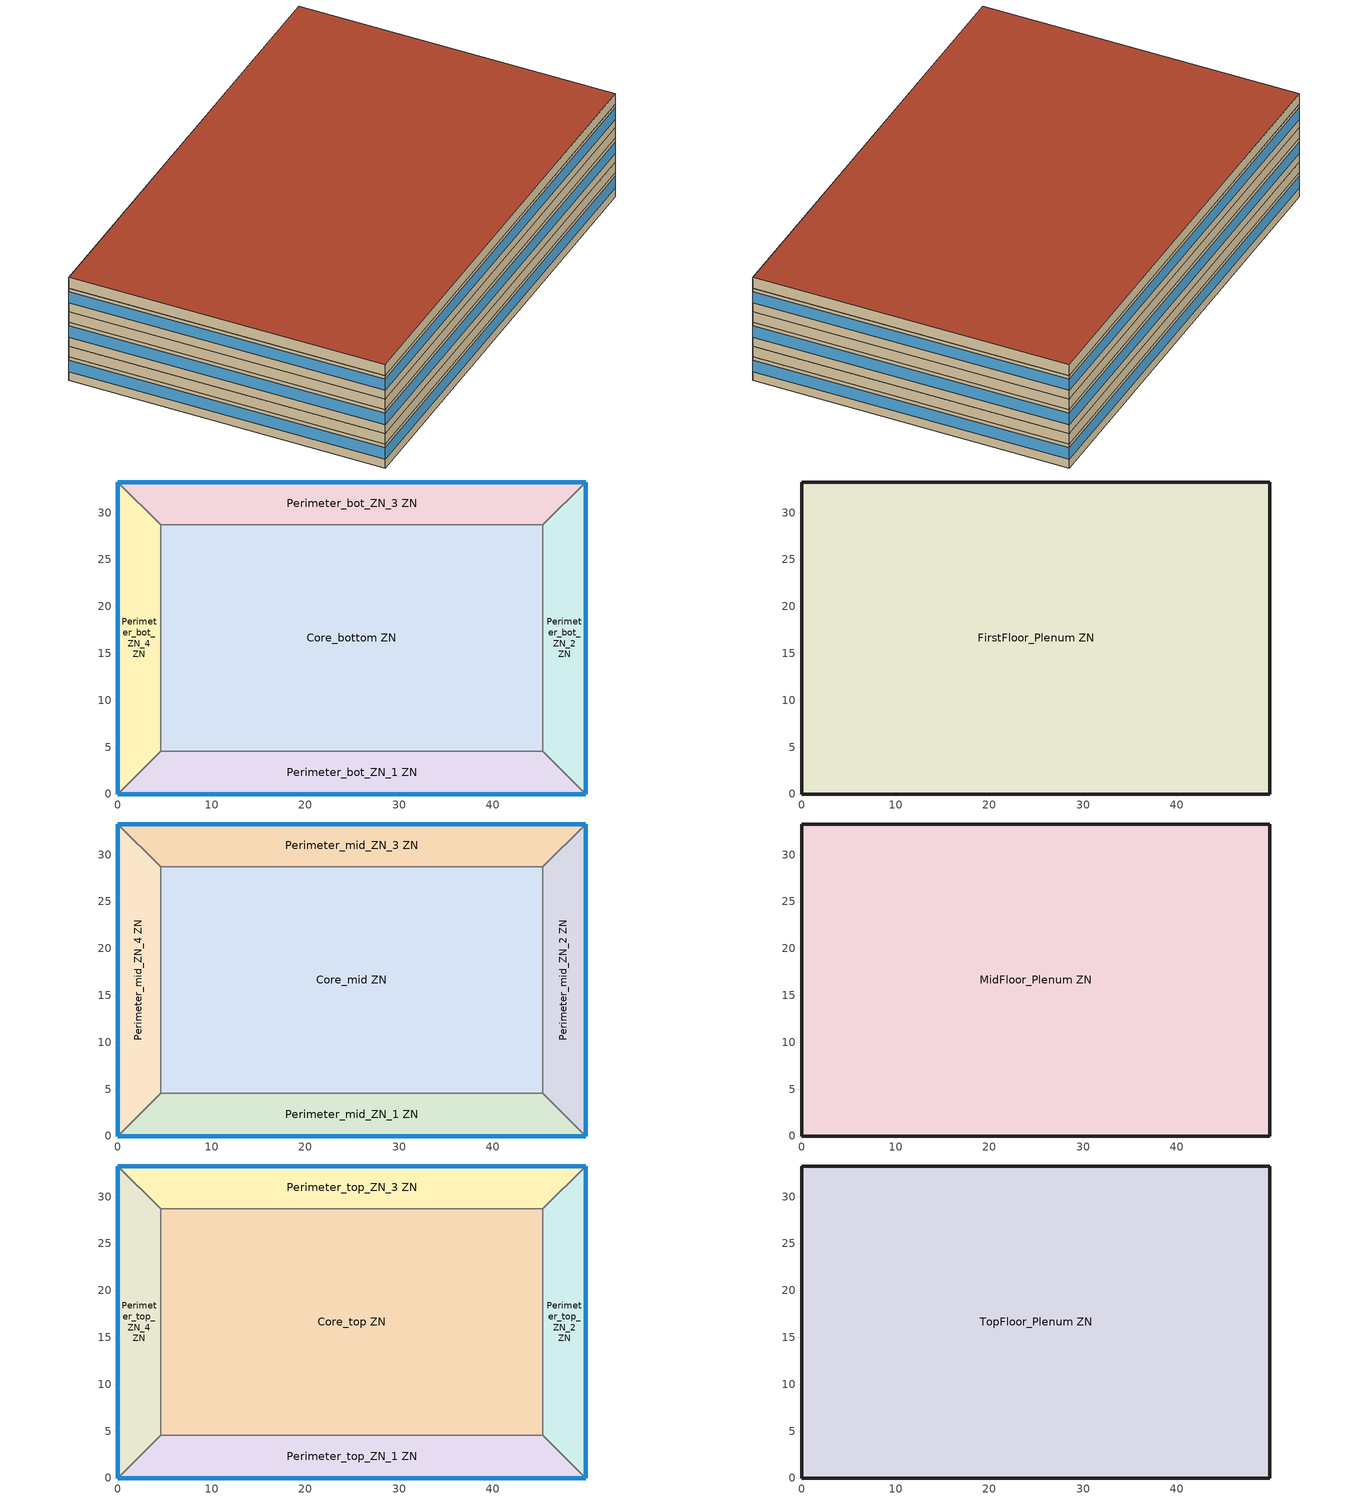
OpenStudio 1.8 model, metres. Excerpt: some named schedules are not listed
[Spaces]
Core_bottom ZN
 floor ground (Typical Insulated Carpeted 6in Slab Floor): 45.34,28.7 45.34,4.57 4.57,4.57 4.57,28.7 z0
 wall to Perimeter_bot_ZN_4 ZN (Typical Interior Wall): 4.57,28.7 4.57,4.57 z0:2.74
 wall to Perimeter_bot_ZN_3 ZN (Typical Interior Wall): 45.34,28.7 4.57,28.7 z0:2.74
 wall to Perimeter_bot_ZN_1 ZN (Typical Interior Wall): 4.57,4.57 45.34,4.57 z0:2.74
 wall to Perimeter_bot_ZN_2 ZN (Typical Interior Wall): 45.34,4.57 45.34,28.7 z0:2.74
Perimeter_bot_ZN_3 ZN
 floor ground (Typical Insulated Carpeted 6in Slab Floor): 49.91,33.27 45.34,28.7 4.57,28.7 0,33.27 z0
 wall outside (Typical Insulated Steel Framed Exterior Wall R-15.63): 49.91,33.27 0,33.27 z0:2.74
 wall to Perimeter_bot_ZN_2 ZN (Typical Interior Wall): 45.34,28.7 49.91,33.27 z0:2.74
 wall to Perimeter_bot_ZN_4 ZN (Typical Interior Wall): 0,33.27 4.57,28.7 z0:2.74
 window (U 0.48 SHGC 0.40 Dbl Ref-D Clr 6mm/13mm): 49.91,33.27 0,33.27 z1.02:2.33
Perimeter_bot_ZN_1 ZN
 floor ground (Typical Insulated Carpeted 6in Slab Floor): 45.34,4.57 49.91,0 0,0 4.57,4.57 z0
 wall outside (Typical Insulated Steel Framed Exterior Wall R-15.63): 0,0 49.91,0 z0:2.74
 wall to Perimeter_bot_ZN_2 ZN (Typical Interior Wall): 49.91,0 45.34,4.57 z0:2.74
 wall to Perimeter_bot_ZN_4 ZN (Typical Interior Wall): 4.57,4.57 0,0 z0:2.74
 window (U 0.48 SHGC 0.40 Dbl Ref-D Clr 6mm/13mm): 0,0 49.91,0 z1.02:2.33
Perimeter_bot_ZN_4 ZN
 floor ground (Typical Insulated Carpeted 6in Slab Floor): 0,33.27 4.57,28.7 4.57,4.57 0,0 z0
 wall outside (Typical Insulated Steel Framed Exterior Wall R-15.63): 0,33.27 0,0 z0:2.74
 window (U 0.48 SHGC 0.40 Dbl Ref-D Clr 6mm/13mm): 0,33.27 0,0 z1.02:2.33
Perimeter_bot_ZN_2 ZN
 floor ground (Typical Insulated Carpeted 6in Slab Floor): 49.91,33.27 49.91,0 45.34,4.57 45.34,28.7 z0
 wall outside (Typical Insulated Steel Framed Exterior Wall R-15.63): 49.91,0 49.91,33.27 z0:2.74
 window (U 0.48 SHGC 0.40 Dbl Ref-D Clr 6mm/13mm): 49.91,0 49.91,33.27 z1.02:2.33
FirstFloor_Plenum ZN
 floor to Perimeter_bot_ZN_4 ZN (Typical Interior Floor): 0,33.27 4.57,28.7 4.57,4.57 0,0 z2.74
 floor to Perimeter_bot_ZN_3 ZN (Typical Interior Floor): 49.91,33.27 45.34,28.7 4.57,28.7 0,33.27 z2.74
 floor to Perimeter_bot_ZN_2 ZN (Typical Interior Floor): 49.91,33.27 49.91,0 45.34,4.57 45.34,28.7 z2.74
 floor to Core_bottom ZN (Typical Interior Floor): 45.34,28.7 45.34,4.57 4.57,4.57 4.57,28.7 z2.74
 floor to Perimeter_bot_ZN_1 ZN (Typical Interior Floor): 45.34,4.57 49.91,0 0,0 4.57,4.57 z2.74
 wall outside (Typical Insulated Steel Framed Exterior Wall R-15.63): 49.91,0 49.91,33.27 0,33.27 0,0 49.91,0 z2.74:3.96
Perimeter_mid_ZN_3 ZN
 floor to FirstFloor_Plenum ZN (Typical Interior Floor): 49.91,33.27 45.34,28.7 4.57,28.7 0,33.27 z3.96
 wall outside (Typical Insulated Steel Framed Exterior Wall R-15.63): 49.91,33.27 0,33.27 z3.96:6.71
 wall to Perimeter_mid_ZN_4 ZN (Typical Interior Wall): 0,33.27 4.57,28.7 z3.96:6.71
 wall to Perimeter_mid_ZN_2 ZN (Typical Interior Wall): 45.34,28.7 49.91,33.27 z3.96:6.71
 wall to Core_mid ZN (Typical Interior Wall): 4.57,28.7 45.34,28.7 z3.96:6.71
 window (U 0.48 SHGC 0.40 Dbl Ref-D Clr 6mm/13mm): 49.91,33.27 0,33.27 z4.98:6.29
Perimeter_mid_ZN_2 ZN
 floor to FirstFloor_Plenum ZN (Typical Interior Floor): 49.91,33.27 49.91,0 45.34,4.57 45.34,28.7 z3.96
 wall outside (Typical Insulated Steel Framed Exterior Wall R-15.63): 49.91,0 49.91,33.27 z3.96:6.71
 wall to Core_mid ZN (Typical Interior Wall): 45.34,28.7 45.34,4.57 z3.96:6.71
 wall to Perimeter_mid_ZN_1 ZN (Typical Interior Wall): 45.34,4.57 49.91,0 z3.96:6.71
 window (U 0.48 SHGC 0.40 Dbl Ref-D Clr 6mm/13mm): 49.91,0 49.91,33.27 z4.98:6.29
Perimeter_mid_ZN_4 ZN
 floor to FirstFloor_Plenum ZN (Typical Interior Floor): 0,33.27 4.57,28.7 4.57,4.57 0,0 z3.96
 wall outside (Typical Insulated Steel Framed Exterior Wall R-15.63): 0,33.27 0,0 z3.96:6.71
 wall to Core_mid ZN (Typical Interior Wall): 4.57,4.57 4.57,28.7 z3.96:6.71
 wall to Perimeter_mid_ZN_1 ZN (Typical Interior Wall): 0,0 4.57,4.57 z3.96:6.71
 window (U 0.48 SHGC 0.40 Dbl Ref-D Clr 6mm/13mm): 0,33.27 0,0 z4.98:6.29
Perimeter_mid_ZN_1 ZN
 floor to FirstFloor_Plenum ZN (Typical Interior Floor): 45.34,4.57 49.91,0 0,0 4.57,4.57 z3.96
 wall outside (Typical Insulated Steel Framed Exterior Wall R-15.63): 0,0 49.91,0 z3.96:6.71
 wall to Core_mid ZN (Typical Interior Wall): 45.34,4.57 4.57,4.57 z3.96:6.71
 window (U 0.48 SHGC 0.40 Dbl Ref-D Clr 6mm/13mm): 0,0 49.91,0 z4.98:6.29
Core_mid ZN
 floor to FirstFloor_Plenum ZN (Typical Interior Floor): 45.34,28.7 45.34,4.57 4.57,4.57 4.57,28.7 z3.96
MidFloor_Plenum ZN
 floor to Perimeter_mid_ZN_4 ZN (Typical Interior Floor): 0,33.27 4.57,28.7 4.57,4.57 0,0 z6.71
 floor to Perimeter_mid_ZN_1 ZN (Typical Interior Floor): 45.34,4.57 49.91,0 0,0 4.57,4.57 z6.71
 floor to Perimeter_mid_ZN_2 ZN (Typical Interior Floor): 49.91,33.27 49.91,0 45.34,4.57 45.34,28.7 z6.71
 floor to Core_mid ZN (Typical Interior Floor): 45.34,28.7 45.34,4.57 4.57,4.57 4.57,28.7 z6.71
 floor to Perimeter_mid_ZN_3 ZN (Typical Interior Floor): 49.91,33.27 45.34,28.7 4.57,28.7 0,33.27 z6.71
 wall outside (Typical Insulated Steel Framed Exterior Wall R-15.63): 0,33.27 0,0 49.91,0 49.91,33.27 0,33.27 z6.71:7.92
Perimeter_top_ZN_1 ZN
 floor to MidFloor_Plenum ZN (Typical Interior Floor): 45.34,4.57 49.91,0 0,0 4.57,4.57 z7.92
 wall outside (Typical Insulated Steel Framed Exterior Wall R-15.63): 0,0 49.91,0 z7.92:10.67
 wall to Core_top ZN (Typical Interior Wall): 45.34,4.57 4.57,4.57 z7.92:10.67
 wall to Perimeter_top_ZN_2 ZN (Typical Interior Wall): 49.91,0 45.34,4.57 z7.92:10.67
 wall to Perimeter_top_ZN_4 ZN (Typical Interior Wall): 4.57,4.57 0,0 z7.92:10.67
 window (U 0.48 SHGC 0.40 Dbl Ref-D Clr 6mm/13mm): 0,0 49.91,0 z8.95:10.25
Perimeter_top_ZN_3 ZN
 floor to MidFloor_Plenum ZN (Typical Interior Floor): 49.91,33.27 45.34,28.7 4.57,28.7 0,33.27 z7.92
 wall outside (Typical Insulated Steel Framed Exterior Wall R-15.63): 49.91,33.27 0,33.27 z7.92:10.67
 wall to Core_top ZN (Typical Interior Wall): 4.57,28.7 45.34,28.7 z7.92:10.67
 wall to Perimeter_top_ZN_2 ZN (Typical Interior Wall): 45.34,28.7 49.91,33.27 z7.92:10.67
 wall to Perimeter_top_ZN_4 ZN (Typical Interior Wall): 0,33.27 4.57,28.7 z7.92:10.67
 window (U 0.48 SHGC 0.40 Dbl Ref-D Clr 6mm/13mm): 49.91,33.27 0,33.27 z8.95:10.25
Perimeter_top_ZN_2 ZN
 floor to MidFloor_Plenum ZN (Typical Interior Floor): 49.91,33.27 49.91,0 45.34,4.57 45.34,28.7 z7.92
 wall outside (Typical Insulated Steel Framed Exterior Wall R-15.63): 49.91,0 49.91,33.27 z7.92:10.67
 wall to Core_top ZN (Typical Interior Wall): 45.34,28.7 45.34,4.57 z7.92:10.67
 window (U 0.48 SHGC 0.40 Dbl Ref-D Clr 6mm/13mm): 49.91,0 49.91,33.27 z8.95:10.25
Perimeter_top_ZN_4 ZN
 floor to MidFloor_Plenum ZN (Typical Interior Floor): 0,33.27 4.57,28.7 4.57,4.57 0,0 z7.92
 wall outside (Typical Insulated Steel Framed Exterior Wall R-15.63): 0,33.27 0,0 z7.92:10.67
 wall to Core_top ZN (Typical Interior Wall): 4.57,4.57 4.57,28.7 z7.92:10.67
 window (U 0.48 SHGC 0.40 Dbl Ref-D Clr 6mm/13mm): 0,33.27 0,0 z8.95:10.25
Core_top ZN
 floor to MidFloor_Plenum ZN (Typical Interior Floor): 45.34,28.7 45.34,4.57 4.57,4.57 4.57,28.7 z7.92
TopFloor_Plenum ZN
 floor to Perimeter_top_ZN_1 ZN (Typical Interior Floor): 45.34,4.57 49.91,0 0,0 4.57,4.57 z10.67
 floor to Core_top ZN (Typical Interior Floor): 45.34,28.7 45.34,4.57 4.57,4.57 4.57,28.7 z10.67
 floor to Perimeter_top_ZN_2 ZN (Typical Interior Floor): 49.91,33.27 49.91,0 45.34,4.57 45.34,28.7 z10.67
 floor to Perimeter_top_ZN_3 ZN (Typical Interior Floor): 49.91,33.27 45.34,28.7 4.57,28.7 0,33.27 z10.67
 floor to Perimeter_top_ZN_4 ZN (Typical Interior Floor): 0,33.27 4.57,28.7 4.57,4.57 0,0 z10.67
 wall outside (Typical Insulated Steel Framed Exterior Wall R-15.63): 49.91,33.27 0,33.27 0,0 49.91,0 49.91,33.27 z10.67:11.89
 roof outside (Typical IEAD Roof R-20.83): 49.91,0 49.91,33.27 0,33.27 0,0 z11.89
[Site]
Chicago Ohare Intl Ap_IL_USA: Latitude {deg}=41.98; Longitude {deg}=-87.92; Time Zone {hr}=-6; Elevation {m}=201; Terrain=City
[Building]
90.1-2010-MediumOffice-ASHRAE 169-2006-5A created: 2015-08-18 14:23:17 -0600: North Axis {deg}=0; Default Construction Set=DOE Ref Pre-1980 - CZ4a - Office
[ClimateZones]
Climate Zone Institution Name 1=ASHRAE; Climate Zone Document Name 1=ANSI/ASHRAE Standard 169; Climate Zone Document Year 1=2006; Climate Zone Institution Name 2=CEC; Climate Zone Document Name 2=California Climate Zone Descriptions; Climate Zone Document Year 2=1995
[SizingPeriod:DesignDay] Barometric Pressure {Pa}=98934; Sky Clearness=0; Rain Indicator=0; Snow Indicator=0; Day of Month=21; Daylight Saving Time Indicator=0; Dry-Bulb Temperature Range Modifier Type=DefaultMultipliers
Name | Maximum Dry-Bulb Temperature {C} | Daily Dry-Bulb Temperature Range {deltaC} | Humidity Indicating Conditions at Maximum Dry-Bulb {BasedOnField A3} | Wind Speed {m/s} | Wind Direction {deg} | Month | Day Type | Humidity Indicating Type | Solar Model Indicator | ASHRAE Taub | ASHRAE Taud
Chicago Ohare Intl Ap Ann Clg .4% Condns DP=>MDB | 28.9 | 10.5 | 23.8 | 5.2 | 230 | 7 | SummerDesignDay | Dewpoint | ASHRAETau | 0.455 | 2.05
Chicago Ohare Intl Ap Ann Htg Wind 99.6% Condns WS=>MCDB | -3.5 | 0 | -3.5 | 12.4 | 270 | 1 | WinterDesignDay | Wetbulb | ASHRAEClearSky
Chicago Ohare Intl Ap Ann Clg .4% Condns Enth=>MDB | 31.4 | 10.5 | 79200 | 5.2 | 230 | 7 | SummerDesignDay | Enthalpy | ASHRAETau | 0.455 | 2.05
Chicago Ohare Intl Ap Ann Hum_n 99.6% Condns DP=>MCDB | -19.2 | 0 | -25.7 | 4.9 | 270 | 1 | WinterDesignDay | Dewpoint | ASHRAEClearSky
[Construction]
Typical Interior Floor: 100mm Normalweight concrete floor, CP02 CARPET PAD
Typical Insulated Steel Framed Exterior Wall R-15.63: 25mm Stucco, 5/8 in. Gypsum Board, Typical Insulation R-13.45, 5/8 in. Gypsum Board
InteriorFurnishings: Std Wood 6inch
Typical Interior Wall: G01 13mm gypsum board, G01 13mm gypsum board
U 0.48 SHGC 0.40 Dbl Ref-D Clr 6mm/13mm: REF D CLEAR 6MM, AIR 13MM, CLEAR 6MM
Typical IEAD Roof R-20.83: Roof Membrane, Typical Insulation R-19.72, Metal Roof Surface
Typical Insulated Carpeted 6in Slab Floor: 6 in. Normalweight Concrete Floor, Typical Carpet Pad
ExtSlabCarpet 4in ClimateZone 1-8: MAT-CC05 4 HW CONCRETE, CP02 CARPET PAD
CBECS Before-1980 ExtWall Mass ClimateZone 4a: 1IN Stucco, 8IN CONCRETE HW RefBldg, Mass NonRes Wall Insulation-0.99, 1/2IN Gypsum
Interior Floor: F16 Acoustic tile, F05 Ceiling air space resistance, M11 100mm lightweight concrete
Interior Wall: G01a 19mm gypsum board, F04 Wall air space resistance, G01a 19mm gypsum board
Interior Ceiling: M11 100mm lightweight concrete, F05 Ceiling air space resistance, F16 Acoustic tile
CBECS Before-1980 ExtWindow ClimateZone 1-4: Fixed Window 5.84/0.54/0.38
Exterior Door: F08 Metal surface, I01 25mm insulation board
Interior Window: Clear 3mm
Interior Door; Interior Partition: G05 25mm wood
Green Roof Construction: GreenRoofMaterial, Roof Membrane, IEAD NonRes Roof Insulation-2.04, Metal Decking
[Material] Thermal Absorptance=0.9
Name | Roughness | Thickness {m} | Conductivity {W/m-K} | Density {kg/m3} | Specific Heat {J/kg-K} | Solar Absorptance | Visible Absorptance
100mm Normalweight concrete floor | MediumSmooth | 0.1016 | 2.31 | 2322 | 832 | 0.7 | 0.7
25mm Stucco | Smooth | 0.0254 | 0.72 | 1856 | 840 | 0.7 | 0.7
5/8 in. Gypsum Board | MediumSmooth | 0.0159 | 0.16 | 800 | 1090 | 0.7 | 0.7
Std Wood 6inch | MediumSmooth | 0.15 | 0.12 | 540 | 1210 | 0.7 | 0.7
G01 13mm gypsum board | Smooth | 0.0127 | 0.16 | 800 | 1090 | 0.7 | 0.5
Roof Membrane | VeryRough | 0.0095 | 0.16 | 1121.29 | 1460 | 0.77 | 0.7
Metal Roof Surface; F08 Metal surface | Smooth | 0.0008 | 45.28 | 7824 | 500 | 0.7 | 0.7
6 in. Normalweight Concrete Floor | MediumRough | 0.1524 | 2.31 | 2322 | 832 | 0.7 | 0.7
G05 25mm wood | MediumSmooth | 0.0254 | 0.15 | 608 | 1630 | 0.5 | 0.5
MAT-CC05 4 HW CONCRETE | Rough | 0.1016 | 1.311 | 2240 | 836.8 | 0.85 | 0.85
1IN Stucco | Smooth | 0.0253 | 0.6918 | 1858 | 837 | 0.92 | 0.92
8IN CONCRETE HW RefBldg | Rough | 0.2032 | 1.311 | 2240 | 836.8 | 0.7 | 0.7
Mass NonRes Wall Insulation-0.99 | MediumRough | 0.0278705 | 0.049 | 265 | 836.8 | 0.7 | 0.7
1/2IN Gypsum | Smooth | 0.0127 | 0.16 | 784.9 | 830 | 0.4 | 0.4
IEAD NonRes Roof Insulation-2.04 | MediumRough | 0.088029 | 0.049 | 265 | 836.8 | 0.7 | 0.7
Metal Decking | MediumSmooth | 0.0015 | 45.006 | 7680 | 418.4 | 0.6 | 0.6
F16 Acoustic tile | MediumSmooth | 0.0191 | 0.06 | 368 | 590 | 0.3 | 0.3
M11 100mm lightweight concrete | MediumRough | 0.1016 | 0.53 | 1280 | 840 | 0.5 | 0.5
G01a 19mm gypsum board | MediumSmooth | 0.019 | 0.16 | 800 | 1090 | 0.4 | 0.4
I01 25mm insulation board | MediumRough | 0.0254 | 0.03 | 43 | 1210 | 0.6 | 0.6
[Material:NoMass] Thermal Absorptance=0.9; Solar Absorptance=0.7
Name | Roughness | Thermal Resistance {m2-K/W} | Visible Absorptance
CP02 CARPET PAD | VeryRough | 0.21648 | 0.8
Typical Insulation R-13.45 | Smooth | 2.368 | 0.7
Typical Insulation R-19.72 | Smooth | 3.4722 | 0.7
Typical Carpet Pad | Smooth | 0.21648 | 0.8
[WindowMaterial:Glazing] Optical Data Type=SpectralAverage; Infrared Transmittance at Normal Incidence=0; Front Side Infrared Hemispherical Emissivity=0.84; Conductivity {W/m-K}=0.9; Dirt Correction Factor for Solar and Visible Transmittance=1; Solar Diffusing=No
Name | Thickness {m} | Solar Transmittance at Normal Incidence | Front Side Solar Reflectance at Normal Incidence | Back Side Solar Reflectance at Normal Incidence | Visible Transmittance at Normal Incidence | Front Side Visible Reflectance at Normal Incidence | Back Side Visible Reflectance at Normal Incidence | Back Side Infrared Hemispherical Emissivity
REF D CLEAR 6MM | 0.006 | 0.429 | 0.308 | 0.379 | 0.334 | 0.453 | 0.505 | 0.82
CLEAR 6MM | 0.006 | 0.775 | 0.071 | 0.071 | 0.881 | 0.08 | 0.08 | 0.84
Clear 3mm | 0.003 | 0.837 | 0.075 | 0.075 | 0.898 | 0.081 | 0.081 | 0.84
[WindowMaterial:Gas]
AIR 13MM: Gas Type=Air; Thickness {m}=0.0127
[DefaultConstructionSet]
DOE Ref Pre-1980 - CZ4a - Office: Default Exterior Surface Constructions=Default Surface Constructions 1; Default Interior Surface Constructions=Default Surface Constructions 2; Default Ground Contact Surface Constructions=Default Surface Constructions 3; Default Exterior SubSurface Constructions=Default Sub Surface Constructions 1; Default Interior SubSurface Constructions=Default Sub Surface Constructions 2; Interior Partition Construction=Interior Partition
[DefaultSurfaceConstructions]
Name | Floor Construction | Wall Construction | Roof Ceiling Construction
Default Surface Constructions 1 | ExtSlabCarpet 4in ClimateZone 1-8 | CBECS Before-1980 ExtWall Mass ClimateZone 4a | Green Roof Construction
Default Surface Constructions 2 | Interior Floor | Interior Wall | Interior Ceiling
Default Surface Constructions 3 | ExtSlabCarpet 4in ClimateZone 1-8 | ExtSlabCarpet 4in ClimateZone 1-8 | ExtSlabCarpet 4in ClimateZone 1-8
[Material:AirGap]
Name | Thermal Resistance {m2-K/W}
F05 Ceiling air space resistance | 0.18
F04 Wall air space resistance | 0.15
[DefaultSubSurfaceConstructions]
Name | Fixed Window Construction | Operable Window Construction | Door Construction | Tubular Daylight Dome Construction | Tubular Daylight Diffuser Construction
Default Sub Surface Constructions 1 | CBECS Before-1980 ExtWindow ClimateZone 1-4 | CBECS Before-1980 ExtWindow ClimateZone 1-4 | Exterior Door | Interior Window | Interior Window
Default Sub Surface Constructions 2 | Interior Window | Interior Window | Interior Door
[WindowMaterial:SimpleGlazingSystem]
Fixed Window 5.84/0.54/0.38: U-Factor {W/m2-K}=5.84; Solar Heat Gain Coefficient=0.54; Visible Transmittance=0.38
[Material:RoofVegetation]
GreenRoofMaterial: Height of Plants {m}=0.100584; Roughness=Smooth; Thickness {m}=0.1524
[ThermalZone] Use Ideal Air Loads=No
Name | Primary Daylighting Control | Fraction of Zone Controlled by Primary Daylighting Control | Thermostat
TopFloor_Plenum ZN Thermal Zone; MidFloor_Plenum ZN Thermal Zone; FirstFloor_Plenum ZN Thermal Zone
Perimeter_mid_ZN_2 ZN Thermal Zone | Daylighting:Control #2 | 0.549125 | ThermostatSetpoint:DualSetpoint #1
Perimeter_top_ZN_1 ZN Thermal Zone | Daylighting:Control #9 | 0.534546 | ThermostatSetpoint:DualSetpoint #1
Perimeter_mid_ZN_3 ZN Thermal Zone | Daylighting:Control #4 | 0.534546 | ThermostatSetpoint:DualSetpoint #1
Perimeter_top_ZN_3 ZN Thermal Zone |  | 0.534546 | ThermostatSetpoint:DualSetpoint #1
Core_mid ZN Thermal Zone; Core_top ZN Thermal Zone; Core_bottom ZN Thermal Zone |  |  | ThermostatSetpoint:DualSetpoint #1
Perimeter_mid_ZN_4 ZN Thermal Zone | Daylighting:Control #5 | 0.549159 | ThermostatSetpoint:DualSetpoint #1
Perimeter_bot_ZN_2 ZN Thermal Zone | Daylighting:Control #7 | 0.549125 | ThermostatSetpoint:DualSetpoint #1
Perimeter_top_ZN_2 ZN Thermal Zone | Daylighting:Control #10 | 0.549125 | ThermostatSetpoint:DualSetpoint #1
Perimeter_bot_ZN_3 ZN Thermal Zone | Daylighting:Control #11 | 0.534546 | ThermostatSetpoint:DualSetpoint #1
Perimeter_bot_ZN_1 ZN Thermal Zone | Daylighting:Control #1 | 0.534546 | ThermostatSetpoint:DualSetpoint #1
Perimeter_bot_ZN_4 ZN Thermal Zone | Daylighting:Control #3 | 0.549159 | ThermostatSetpoint:DualSetpoint #1
Perimeter_top_ZN_4 ZN Thermal Zone | Daylighting:Control #6 | 0.549159 | ThermostatSetpoint:DualSetpoint #1
Perimeter_mid_ZN_1 ZN Thermal Zone | Daylighting:Control #8 | 0.534546 | ThermostatSetpoint:DualSetpoint #1
[Sizing:Zone] Zone Cooling Design Supply Air Humidity Ratio {kg-H2O/kg-air}=0.0085; Zone Heating Design Supply Air Humidity Ratio {kg-H2O/kg-air}=0.008; Cooling Design Air Flow Method=DesignDay; Heating Design Air Flow Method=DesignDay
Name | Zone Cooling Design Supply Air Temperature {C} | Zone Heating Design Supply Air Temperature {C} | Cooling Design Air Flow Rate {m3/s} | Cooling Minimum Air Flow per Zone Floor Area {m3/s-m2} | Cooling Minimum Air Flow {m3/s} | Cooling Minimum Air Flow Fraction | Heating Design Air Flow Rate {m3/s} | Heating Maximum Air Flow per Zone Floor Area {m3/s-m2} | Heating Maximum Air Flow {m3/s} | Heating Maximum Air Flow Fraction | Design Zone Air Distribution Effectiveness in Cooling Mode | Design Zone Air Distribution Effectiveness in Heating Mode
TopFloor_Plenum ZN Thermal Zone; MidFloor_Plenum ZN Thermal Zone; FirstFloor_Plenum ZN Thermal Zone | 14 | 40
Perimeter_mid_ZN_2 ZN Thermal Zone; Perimeter_top_ZN_1 ZN Thermal Zone; Perimeter_mid_ZN_3 ZN Thermal Zone; Perimeter_top_ZN_3 ZN Thermal Zone; Core_mid ZN Thermal Zone; Perimeter_mid_ZN_4 ZN Thermal Zone; Perimeter_bot_ZN_2 ZN Thermal Zone; Perimeter_top_ZN_2 ZN Thermal Zone; Perimeter_bot_ZN_3 ZN Thermal Zone; Perimeter_bot_ZN_1 ZN Thermal Zone; Core_top ZN Thermal Zone; Core_bottom ZN Thermal Zone; Perimeter_bot_ZN_4 ZN Thermal Zone; Perimeter_top_ZN_4 ZN Thermal Zone; Perimeter_mid_ZN_1 ZN Thermal Zone | 12.7778 | 50 | 0 | 0.000762 | 0 | 0 | 0 | 0.002032 | 0.141576 | 0.3 | 1 | 1
[Zone equipment]
Perimeter_mid_ZN_2 ZN Thermal Zone: PTHP 4
Perimeter_top_ZN_1 ZN Thermal Zone: PTHP 17
Perimeter_mid_ZN_3 ZN Thermal Zone: PTHP 5
Perimeter_top_ZN_3 ZN Thermal Zone: PTHP 18
Core_mid ZN Thermal Zone: PTHP 9
Perimeter_mid_ZN_4 ZN Thermal Zone: PTHP 10
Perimeter_bot_ZN_2 ZN Thermal Zone: PTHP 16
Perimeter_top_ZN_2 ZN Thermal Zone: PTHP 6
Perimeter_bot_ZN_3 ZN Thermal Zone: PTHP 14
Perimeter_bot_ZN_1 ZN Thermal Zone: PTHP 15
Core_top ZN Thermal Zone: PTHP 12
Core_bottom ZN Thermal Zone: PTHP, PTHP 13
Perimeter_bot_ZN_4 ZN Thermal Zone: PTHP 7
Perimeter_top_ZN_4 ZN Thermal Zone: PTHP 1
Perimeter_mid_ZN_1 ZN Thermal Zone: PTHP 2
[Space]
Name | Space Type | Thermal Zone | Part of Total Floor Area
TopFloor_Plenum ZN | DOE Ref Pre-1980 - Office - Plenum | TopFloor_Plenum ZN Thermal Zone | No
MidFloor_Plenum ZN | DOE Ref Pre-1980 - Office - Plenum | MidFloor_Plenum ZN Thermal Zone | No
Perimeter_mid_ZN_2 ZN | DOE Ref Pre-1980 - Office - WholeBuilding - Md Office | Perimeter_mid_ZN_2 ZN Thermal Zone | Yes
Perimeter_top_ZN_1 ZN | DOE Ref Pre-1980 - Office - WholeBuilding - Md Office | Perimeter_top_ZN_1 ZN Thermal Zone | Yes
Perimeter_mid_ZN_3 ZN | DOE Ref Pre-1980 - Office - WholeBuilding - Md Office | Perimeter_mid_ZN_3 ZN Thermal Zone | Yes
Perimeter_top_ZN_3 ZN | DOE Ref Pre-1980 - Office - WholeBuilding - Md Office | Perimeter_top_ZN_3 ZN Thermal Zone | Yes
Core_mid ZN | DOE Ref Pre-1980 - Office - WholeBuilding - Md Office | Core_mid ZN Thermal Zone | Yes
Perimeter_mid_ZN_4 ZN | DOE Ref Pre-1980 - Office - WholeBuilding - Md Office | Perimeter_mid_ZN_4 ZN Thermal Zone | Yes
Perimeter_bot_ZN_2 ZN | DOE Ref Pre-1980 - Office - WholeBuilding - Md Office | Perimeter_bot_ZN_2 ZN Thermal Zone | Yes
Perimeter_top_ZN_2 ZN | DOE Ref Pre-1980 - Office - WholeBuilding - Md Office | Perimeter_top_ZN_2 ZN Thermal Zone | Yes
Perimeter_bot_ZN_3 ZN | DOE Ref Pre-1980 - Office - WholeBuilding - Md Office | Perimeter_bot_ZN_3 ZN Thermal Zone | Yes
Perimeter_bot_ZN_1 ZN | DOE Ref Pre-1980 - Office - WholeBuilding - Md Office | Perimeter_bot_ZN_1 ZN Thermal Zone | Yes
Core_top ZN | DOE Ref Pre-1980 - Office - WholeBuilding - Md Office | Core_top ZN Thermal Zone | Yes
Core_bottom ZN | DOE Ref Pre-1980 - Office - WholeBuilding - Md Office | Core_bottom ZN Thermal Zone | Yes
Perimeter_bot_ZN_4 ZN | DOE Ref Pre-1980 - Office - WholeBuilding - Md Office | Perimeter_bot_ZN_4 ZN Thermal Zone | Yes
Perimeter_top_ZN_4 ZN | DOE Ref Pre-1980 - Office - WholeBuilding - Md Office | Perimeter_top_ZN_4 ZN Thermal Zone | Yes
FirstFloor_Plenum ZN | DOE Ref Pre-1980 - Office - Plenum | FirstFloor_Plenum ZN Thermal Zone | No
Perimeter_mid_ZN_1 ZN | DOE Ref Pre-1980 - Office - WholeBuilding - Md Office | Perimeter_mid_ZN_1 ZN Thermal Zone | Yes
[ThermostatSetpoint:DualSetpoint]
ThermostatSetpoint:DualSetpoint #1: Heating Setpoint Temperature Schedule=OfficeMedium HTGSETP_SCH_NO_OPTIMUM; Cooling Setpoint Temperature Schedule=OfficeMedium CLGSETP_SCH_NO_OPTIMUM
[DesignSpecification:OutdoorAir]
DOE Ref Pre-1980 - Office - WholeBuilding - Md Office Ventilation: Outdoor Air Method=Sum; Outdoor Air Flow per Person {m3/s-person}=0.00943895
[InternalMass:Definition] Construction=InteriorFurnishings; Design Level Calculation Method=SurfaceArea
Name | Surface Area {m2}
Perimeter_top_ZN_1 Mass Definition; Perimeter_top_ZN_3 Mass Definition; Perimeter_bot_ZN_1 Mass Definition; Perimeter_mid_ZN_3 Mass Definition; Perimeter_bot_ZN_3 Mass Definition; Perimeter_mid_ZN_1 Mass Definition | 414.676
Core_mid Mass Definition; Core_top Mass Definition; Core_bottom Mass Definition | 1967.07
Perimeter_mid_ZN_4 Mass Definition; Perimeter_top_ZN_4 Mass Definition; Perimeter_bot_ZN_4 Mass Definition | 262.507
Perimeter_bot_ZN_2 Mass Definition; Perimeter_mid_ZN_2 Mass Definition; Perimeter_top_ZN_2 Mass Definition | 262.524
[InternalMass]
Name | Internal Mass Definition | Space or SpaceType
Perimeter_top_ZN_1 Mass | Perimeter_top_ZN_1 Mass Definition | Perimeter_top_ZN_1 ZN
Core_mid Mass | Core_mid Mass Definition | Core_mid ZN
Perimeter_mid_ZN_4 Mass | Perimeter_mid_ZN_4 Mass Definition | Perimeter_mid_ZN_4 ZN
Perimeter_top_ZN_3 Mass | Perimeter_top_ZN_3 Mass Definition | Perimeter_top_ZN_3 ZN
Perimeter_bot_ZN_1 Mass | Perimeter_bot_ZN_1 Mass Definition | Perimeter_bot_ZN_1 ZN
Perimeter_bot_ZN_2 Mass | Perimeter_bot_ZN_2 Mass Definition | Perimeter_bot_ZN_2 ZN
Perimeter_top_ZN_4 Mass | Perimeter_top_ZN_4 Mass Definition | Perimeter_top_ZN_4 ZN
Core_top Mass | Core_top Mass Definition | Core_top ZN
Perimeter_bot_ZN_4 Mass | Perimeter_bot_ZN_4 Mass Definition | Perimeter_bot_ZN_4 ZN
Core_bottom Mass | Core_bottom Mass Definition | Core_bottom ZN
Perimeter_mid_ZN_3 Mass | Perimeter_mid_ZN_3 Mass Definition | Perimeter_mid_ZN_3 ZN
Perimeter_mid_ZN_2 Mass | Perimeter_mid_ZN_2 Mass Definition | Perimeter_mid_ZN_2 ZN
Perimeter_bot_ZN_3 Mass | Perimeter_bot_ZN_3 Mass Definition | Perimeter_bot_ZN_3 ZN
Perimeter_top_ZN_2 Mass | Perimeter_top_ZN_2 Mass Definition | Perimeter_top_ZN_2 ZN
Perimeter_mid_ZN_1 Mass | Perimeter_mid_ZN_1 Mass Definition | Perimeter_mid_ZN_1 ZN
[SpaceInfiltration:DesignFlowRate]
Name | Space or SpaceType | Schedule | Design Flow Rate Calculation Method | Flow per Exterior Surface Area {m3/s-m2} | Constant Term Coefficient | Temperature Term Coefficient | Velocity Term Coefficient | Velocity Squared Term Coefficient | Air Changes per Hour {1/hr}
Perimeter_bot_ZN_2 Infiltration | Perimeter_bot_ZN_2 ZN | Schedule:Constant #1 | Flow/ExteriorArea | 0.000569573 | 0 | 0 | 0.224 | 0
TopFloor_Plenum Infiltration | TopFloor_Plenum ZN | Schedule:Constant #1 | Flow/ExteriorArea | 6.19946e-05 | 0 | 0 | 0.224 | 0
Perimeter_bot_ZN_1 Infiltration | Perimeter_bot_ZN_1 ZN | Schedule:Constant #1 | Flow/ExteriorArea | 0.000569573 | 0 | 0 | 0.224 | 0
Perimeter_mid_ZN_3 Infiltration | Perimeter_mid_ZN_3 ZN | Schedule:Constant #1 | Flow/ExteriorArea | 0.000569573 | 0 | 0 | 0.224 | 0
Perimeter_top_ZN_3 Infiltration | Perimeter_top_ZN_3 ZN | Schedule:Constant #1 | Flow/ExteriorArea | 0.000569573 | 0 | 0 | 0.224 | 0
Perimeter_bot_ZN_4 Infiltration | Perimeter_bot_ZN_4 ZN | Schedule:Constant #1 | Flow/ExteriorArea | 0.000569573 | 0 | 0 | 0.224 | 0
MidFloor_Plenum Infiltration | MidFloor_Plenum ZN | Schedule:Constant #1 | Flow/ExteriorArea | 0.000569573 | 0 | 0 | 0.224 | 0
Perimeter_mid_ZN_1 Infiltration | Perimeter_mid_ZN_1 ZN | Schedule:Constant #1 | Flow/ExteriorArea | 0.000569573 | 0 | 0 | 0.224 | 0
Perimeter_mid_ZN_2 Infiltration | Perimeter_mid_ZN_2 ZN | Schedule:Constant #1 | Flow/ExteriorArea | 0.000569573 | 0 | 0 | 0.224 | 0
Perimeter_mid_ZN_4 Infiltration | Perimeter_mid_ZN_4 ZN | Schedule:Constant #1 | Flow/ExteriorArea | 0.000569573 | 0 | 0 | 0.224 | 0
FirstFloor_Plenum Infiltration | FirstFloor_Plenum ZN | Schedule:Constant #1 | Flow/ExteriorArea | 0.000569573 | 0 | 0 | 0.224 | 0
Perimeter_top_ZN_4 Infiltration | Perimeter_top_ZN_4 ZN | Schedule:Constant #1 | Flow/ExteriorArea | 0.000569573 | 0 | 0 | 0.224 | 0
Perimeter_top_ZN_1 Infiltration | Perimeter_top_ZN_1 ZN | Schedule:Constant #1 | Flow/ExteriorArea | 0.000569573 | 0 | 0 | 0.224 | 0
Perimeter_bot_ZN_3 Infiltration | Perimeter_bot_ZN_3 ZN | Schedule:Constant #1 | Flow/ExteriorArea | 0.000569573 | 0 | 0 | 0.224 | 0
Perimeter_top_ZN_2 Infiltration | Perimeter_top_ZN_2 ZN | Schedule:Constant #1 | Flow/ExteriorArea | 0.000569573 | 0 | 0 | 0.224 | 0
DOE Ref Pre-1980 - Office - Plenum | DOE Ref Pre-1980 - Office - Plenum |  | AirChanges/Hour | 0 |  |  |  |  | 1.5
DOE Ref Pre-1980 - Office - WholeBuilding - Md Office Infiltration | DOE Ref Pre-1980 - Office - WholeBuilding - Md Office |  | Flow/ExteriorArea | 0.00113386 |  |  |  |  | 0
[Daylighting:Control] Theta Rotation Around Y-Axis {deg}=0; Illuminance Setpoint {lux}=300; Number of Stepped Control Steps=3
Name | Space | Position X-Coordinate {m} | Position Y-Coordinate {m} | Position Z-Coordinate {m} | Lighting Control Type
Daylighting:Control #1 | Perimeter_bot_ZN_1 ZN | 24.955 | 2.3293 | 0.9144 | Stepped
Daylighting:Control #2 | Perimeter_mid_ZN_2 ZN | 47.5817 | 16.63685 | 4.8768 | Stepped
Daylighting:Control #3 | Perimeter_bot_ZN_4 ZN | 2.3293 | 16.63685 | 0.9144 | Stepped
Daylighting:Control #4 | Perimeter_mid_ZN_3 ZN | 24.955 | 30.9445 | 4.8768 | Stepped
Daylighting:Control #5 | Perimeter_mid_ZN_4 ZN | 2.3293 | 16.63685 | 4.8768 | Stepped
Daylighting:Control #6 | Perimeter_top_ZN_4 ZN | 2.3293 | 16.63685 | 8.8392 | Stepped
Daylighting:Control #7 | Perimeter_bot_ZN_2 ZN | 47.5817 | 16.63685 | 0.9144 | Stepped
Daylighting:Control #8 | Perimeter_mid_ZN_1 ZN | 24.955 | 2.3293 | 4.8768 | Stepped
Daylighting:Control #9 | Perimeter_top_ZN_1 ZN | 24.955 | 2.3293 | 8.8392 | Continuous
Daylighting:Control #10 | Perimeter_top_ZN_2 ZN | 47.5817 | 16.63685 | 8.8392 | Stepped
Daylighting:Control #11 | Perimeter_bot_ZN_3 ZN | 24.955 | 30.9445 | 0.9144 | Stepped
Daylighting:Control #12 | Perimeter_top_ZN_3 ZN | 24.955 | 30.9445 | 8.8392 | Stepped
[SpaceType] Standards Building Type=Office
Name | Default Schedule Set | Standards Space Type | Design Specification Outdoor Air Object
DOE Ref Pre-1980 - Office - Plenum | DOE Ref Pre-1980 - Plenum Schedule Set | Elec/MechRoom
DOE Ref Pre-1980 - Office - WholeBuilding - Md Office | DOE Ref Pre-1980 - Office - WholeBuilding - Md Office Schedule Set | WholeBuilding - Md Office | DOE Ref Pre-1980 - Office - WholeBuilding - Md Office Ventilation
[DefaultScheduleSet]
Name | Infiltration Schedule | Number of People Schedule | People Activity Level Schedule | Lighting Schedule | Electric Equipment Schedule
DOE Ref Pre-1980 - Plenum Schedule Set | Office Infil Quarter On
DOE Ref Pre-1980 - Office - WholeBuilding - Md Office Schedule Set | 3 ACH April - May 0900 - 1700 Else 1 ACH | Medium Office Bldg Occ | Medium Office Activity | Office Bldg Light | Medium Office Bldg Equip
[Lights:Definition]
DOE Ref Pre-1980 - Office - WholeBuilding - Md Office Lights Definition: Design Level Calculation Method=Watts/Area; Watts per Space Floor Area {W/m2}=20.4514
[Lights]
DOE Ref Pre-1980 - Office - WholeBuilding - Md Office Lights: Lights Definition=DOE Ref Pre-1980 - Office - WholeBuilding - Md Office Lights Definition; Space or SpaceType=DOE Ref Pre-1980 - Office - WholeBuilding - Md Office
[People:Definition]
DOE Ref Pre-1980 - Office - WholeBuilding - Md Office People Definition: Number of People Calculation Method=People/Area; People per Space Floor Area {person/m2}=0.0538196; Fraction Radiant=0.3
[People]
DOE Ref Pre-1980 - Office - WholeBuilding - Md Office People: People Definition=DOE Ref Pre-1980 - Office - WholeBuilding - Md Office People Definition; Space or SpaceType=DOE Ref Pre-1980 - Office - WholeBuilding - Md Office
[ElectricEquipment:Definition]
DOE Ref Pre-1980 - Office - WholeBuilding - Md Office Electric Equipment Definition: Design Level Calculation Method=Watts/Area; Watts per Space Floor Area {W/m2}=10.7639
[ElectricEquipment]
DOE Ref Pre-1980 - Office - WholeBuilding - Md Office Electric Equipment: Electric Equipment Definition=DOE Ref Pre-1980 - Office - WholeBuilding - Md Office Electric Equipment Definition; Space or SpaceType=DOE Ref Pre-1980 - Office - WholeBuilding - Md Office
[ZoneHVAC:PackagedTerminalHeatPump] Availability Schedule=Always On Discrete 1; Supply Air Flow Rate During Cooling Operation {m3/s}=Autosize; Supply Air Flow Rate During Heating Operation {m3/s}=Autosize; Supply Air Flow Rate When No Cooling or Heating is Needed {m3/s}=Autosize; Outdoor Air Flow Rate During Cooling Operation {m3/s}=Autosize; Outdoor Air Flow Rate During Heating Operation {m3/s}=Autosize; Outdoor Air Flow Rate When No Cooling or Heating is Needed {m3/s}=Autosize; Maximum Supply Air Temperature from Supplemental Heater {C}=Autosize
Name | Supply Air Fan | Heating Coil | Cooling Coil | Supplemental Heating Coil
PTHP | PTHP CV Fan | PTHP 1 Spd DX Htg Coil | PTHP 1 Spd DX Clg Coil | PTHP Elec Htg Backup Coil
PTHP 1 | PTHP CV Fan 1 | PTHP 1 Spd DX Htg Coil 1 | PTHP 1 Spd DX Clg Coil 1 | PTHP Elec Htg Backup Coil 1
PTHP 2 | PTHP CV Fan 2 | PTHP 1 Spd DX Htg Coil 2 | PTHP 1 Spd DX Clg Coil 2 | PTHP Elec Htg Backup Coil 2
PTHP 4 | PTHP CV Fan 4 | PTHP 1 Spd DX Htg Coil 4 | PTHP 1 Spd DX Clg Coil 4 | PTHP Elec Htg Backup Coil 4
PTHP 5 | PTHP CV Fan 5 | PTHP 1 Spd DX Htg Coil 5 | PTHP 1 Spd DX Clg Coil 5 | PTHP Elec Htg Backup Coil 5
PTHP 6 | PTHP CV Fan 6 | PTHP 1 Spd DX Htg Coil 6 | PTHP 1 Spd DX Clg Coil 6 | PTHP Elec Htg Backup Coil 6
PTHP 7 | PTHP CV Fan 7 | PTHP 1 Spd DX Htg Coil 7 | PTHP 1 Spd DX Clg Coil 7 | PTHP Elec Htg Backup Coil 7
PTHP 9 | PTHP CV Fan 9 | PTHP 1 Spd DX Htg Coil 9 | PTHP 1 Spd DX Clg Coil 9 | PTHP Elec Htg Backup Coil 9
PTHP 10 | PTHP CV Fan 10 | PTHP 1 Spd DX Htg Coil 10 | PTHP 1 Spd DX Clg Coil 10 | PTHP Elec Htg Backup Coil 10
PTHP 12 | PTHP CV Fan 12 | PTHP 1 Spd DX Htg Coil 12 | PTHP 1 Spd DX Clg Coil 12 | PTHP Elec Htg Backup Coil 12
PTHP 13 | PTHP CV Fan 13 | PTHP 1 Spd DX Htg Coil 13 | PTHP 1 Spd DX Clg Coil 13 | PTHP Elec Htg Backup Coil 13
PTHP 14 | PTHP CV Fan 14 | PTHP 1 Spd DX Htg Coil 14 | PTHP 1 Spd DX Clg Coil 14 | PTHP Elec Htg Backup Coil 14
PTHP 15 | PTHP CV Fan 15 | PTHP 1 Spd DX Htg Coil 15 | PTHP 1 Spd DX Clg Coil 15 | PTHP Elec Htg Backup Coil 15
PTHP 16 | PTHP CV Fan 16 | PTHP 1 Spd DX Htg Coil 16 | PTHP 1 Spd DX Clg Coil 16 | PTHP Elec Htg Backup Coil 16
PTHP 17 | PTHP CV Fan 17 | PTHP 1 Spd DX Htg Coil 17 | PTHP 1 Spd DX Clg Coil 17 | PTHP Elec Htg Backup Coil 17
PTHP 18 | PTHP CV Fan 18 | PTHP 1 Spd DX Htg Coil 18 | PTHP 1 Spd DX Clg Coil 18 | PTHP Elec Htg Backup Coil 18
[Fan:ConstantVolume] Availability Schedule=Always On Discrete 1; Maximum Flow Rate {m3/s}=AutoSize
PTHP CV Fan; PTHP CV Fan 1; PTHP CV Fan 2; PTHP CV Fan 4; PTHP CV Fan 5; PTHP CV Fan 6; PTHP CV Fan 7; PTHP CV Fan 9; PTHP CV Fan 10; PTHP CV Fan 12; PTHP CV Fan 13; PTHP CV Fan 14; PTHP CV Fan 15; PTHP CV Fan 16; PTHP CV Fan 17; PTHP CV Fan 18
[Coil:Heating:DX:SingleSpeed] Availability Schedule=Always On Discrete 1; Rated Total Heating Capacity {W}=Autosize; Rated COP {W/W}=5; Rated Air Flow Rate {m3/s}=Autosize; Defrost Strategy=Resistive; Defrost Control=Timed; Defrost Time Period Fraction=0.166667; Resistive Defrost Heater Capacity {W}=2000
Name | Total Heating Capacity Function of Temperature Curve | Total Heating Capacity Function of Flow Fraction Curve | Energy Input Ratio Function of Temperature Curve | Energy Input Ratio Function of Flow Fraction Curve | Part Load Fraction Correlation Curve
PTHP 1 Spd DX Htg Coil | OS:Curve:Biquadratic 11 | OS:Curve:Quadratic 14 | OS:Curve:Biquadratic 12 | OS:Curve:Quadratic 15 | OS:Curve:Quadratic 16
PTHP 1 Spd DX Htg Coil 1 | OS:Curve:Biquadratic 13 | OS:Curve:Quadratic 17 | OS:Curve:Biquadratic 14 | OS:Curve:Quadratic 18 | OS:Curve:Quadratic 19
PTHP 1 Spd DX Htg Coil 2 | OS:Curve:Biquadratic 17 | OS:Curve:Quadratic 23 | OS:Curve:Biquadratic 18 | OS:Curve:Quadratic 24 | OS:Curve:Quadratic 25
PTHP 1 Spd DX Htg Coil 4 | OS:Curve:Biquadratic 25 | OS:Curve:Quadratic 35 | OS:Curve:Biquadratic 26 | OS:Curve:Quadratic 36 | OS:Curve:Quadratic 37
PTHP 1 Spd DX Htg Coil 5 | OS:Curve:Biquadratic 29 | OS:Curve:Quadratic 41 | OS:Curve:Biquadratic 30 | OS:Curve:Quadratic 42 | OS:Curve:Quadratic 43
PTHP 1 Spd DX Htg Coil 6 | OS:Curve:Biquadratic 33 | OS:Curve:Quadratic 47 | OS:Curve:Biquadratic 34 | OS:Curve:Quadratic 48 | OS:Curve:Quadratic 49
PTHP 1 Spd DX Htg Coil 7 | OS:Curve:Biquadratic 37 | OS:Curve:Quadratic 53 | OS:Curve:Biquadratic 38 | OS:Curve:Quadratic 54 | OS:Curve:Quadratic 55
PTHP 1 Spd DX Htg Coil 9 | OS:Curve:Biquadratic 45 | OS:Curve:Quadratic 65 | OS:Curve:Biquadratic 46 | OS:Curve:Quadratic 66 | OS:Curve:Quadratic 67
PTHP 1 Spd DX Htg Coil 10 | OS:Curve:Biquadratic 49 | OS:Curve:Quadratic 71 | OS:Curve:Biquadratic 50 | OS:Curve:Quadratic 72 | OS:Curve:Quadratic 73
PTHP 1 Spd DX Htg Coil 12 | OS:Curve:Biquadratic 57 | OS:Curve:Quadratic 83 | OS:Curve:Biquadratic 58 | OS:Curve:Quadratic 84 | OS:Curve:Quadratic 85
PTHP 1 Spd DX Htg Coil 13 | OS:Curve:Biquadratic 61 | OS:Curve:Quadratic 89 | OS:Curve:Biquadratic 62 | OS:Curve:Quadratic 90 | OS:Curve:Quadratic 91
PTHP 1 Spd DX Htg Coil 14 | OS:Curve:Biquadratic 65 | OS:Curve:Quadratic 95 | OS:Curve:Biquadratic 66 | OS:Curve:Quadratic 96 | OS:Curve:Quadratic 97
PTHP 1 Spd DX Htg Coil 15 | OS:Curve:Biquadratic 69 | OS:Curve:Quadratic 101 | OS:Curve:Biquadratic 70 | OS:Curve:Quadratic 102 | OS:Curve:Quadratic 103
PTHP 1 Spd DX Htg Coil 16 | OS:Curve:Biquadratic 73 | OS:Curve:Quadratic 107 | OS:Curve:Biquadratic 74 | OS:Curve:Quadratic 108 | OS:Curve:Quadratic 109
PTHP 1 Spd DX Htg Coil 17 | OS:Curve:Biquadratic 77 | OS:Curve:Quadratic 113 | OS:Curve:Biquadratic 78 | OS:Curve:Quadratic 114 | OS:Curve:Quadratic 115
PTHP 1 Spd DX Htg Coil 18 | OS:Curve:Biquadratic 81 | OS:Curve:Quadratic 119 | OS:Curve:Biquadratic 82 | OS:Curve:Quadratic 120 | OS:Curve:Quadratic 121
[Coil:Cooling:DX:SingleSpeed] Availability Schedule=Always On Discrete 1; Rated Total Cooling Capacity {W}=Autosize; Rated Sensible Heat Ratio=Autosize; Rated COP {W/W}=3; Rated Air Flow Rate {m3/s}=Autosize; Rated Evaporator Fan Power Per Volume Flow Rate {W/(m3/s)}=773.3; Condenser Type=AirCooled; Evaporative Condenser Effectiveness=0; Evaporative Condenser Air Flow Rate {m3/s}=Autosize; Evaporative Condenser Pump Rated Power Consumption {W}=Autosize; Crankcase Heater Capacity {W}=0; Maximum Outdoor Dry-Bulb Temperature for Crankcase Heater Operation {C}=0; Basin Heater Capacity {W/K}=0; Basin Heater Setpoint Temperature {C}=10
Name | Total Cooling Capacity Function of Temperature Curve | Total Cooling Capacity Function of Flow Fraction Curve | Energy Input Ratio Function of Temperature Curve | Energy Input Ratio Function of Flow Fraction Curve | Part Load Fraction Correlation Curve
PTHP 1 Spd DX Clg Coil | OS:Curve:Biquadratic 9 | OS:Curve:Quadratic 11 | OS:Curve:Biquadratic 10 | OS:Curve:Quadratic 12 | OS:Curve:Quadratic 13
PTHP 1 Spd DX Clg Coil 1 | OS:Curve:Biquadratic 15 | OS:Curve:Quadratic 20 | OS:Curve:Biquadratic 16 | OS:Curve:Quadratic 21 | OS:Curve:Quadratic 22
PTHP 1 Spd DX Clg Coil 2 | OS:Curve:Biquadratic 19 | OS:Curve:Quadratic 26 | OS:Curve:Biquadratic 20 | OS:Curve:Quadratic 27 | OS:Curve:Quadratic 28
PTHP 1 Spd DX Clg Coil 4 | OS:Curve:Biquadratic 27 | OS:Curve:Quadratic 38 | OS:Curve:Biquadratic 28 | OS:Curve:Quadratic 39 | OS:Curve:Quadratic 40
PTHP 1 Spd DX Clg Coil 5 | OS:Curve:Biquadratic 31 | OS:Curve:Quadratic 44 | OS:Curve:Biquadratic 32 | OS:Curve:Quadratic 45 | OS:Curve:Quadratic 46
PTHP 1 Spd DX Clg Coil 6 | OS:Curve:Biquadratic 35 | OS:Curve:Quadratic 50 | OS:Curve:Biquadratic 36 | OS:Curve:Quadratic 51 | OS:Curve:Quadratic 52
PTHP 1 Spd DX Clg Coil 7 | OS:Curve:Biquadratic 39 | OS:Curve:Quadratic 56 | OS:Curve:Biquadratic 40 | OS:Curve:Quadratic 57 | OS:Curve:Quadratic 58
PTHP 1 Spd DX Clg Coil 9 | OS:Curve:Biquadratic 47 | OS:Curve:Quadratic 68 | OS:Curve:Biquadratic 48 | OS:Curve:Quadratic 69 | OS:Curve:Quadratic 70
PTHP 1 Spd DX Clg Coil 10 | OS:Curve:Biquadratic 51 | OS:Curve:Quadratic 74 | OS:Curve:Biquadratic 52 | OS:Curve:Quadratic 75 | OS:Curve:Quadratic 76
PTHP 1 Spd DX Clg Coil 12 | OS:Curve:Biquadratic 59 | OS:Curve:Quadratic 86 | OS:Curve:Biquadratic 60 | OS:Curve:Quadratic 87 | OS:Curve:Quadratic 88
PTHP 1 Spd DX Clg Coil 13 | OS:Curve:Biquadratic 63 | OS:Curve:Quadratic 92 | OS:Curve:Biquadratic 64 | OS:Curve:Quadratic 93 | OS:Curve:Quadratic 94
PTHP 1 Spd DX Clg Coil 14 | OS:Curve:Biquadratic 67 | OS:Curve:Quadratic 98 | OS:Curve:Biquadratic 68 | OS:Curve:Quadratic 99 | OS:Curve:Quadratic 100
PTHP 1 Spd DX Clg Coil 15 | OS:Curve:Biquadratic 71 | OS:Curve:Quadratic 104 | OS:Curve:Biquadratic 72 | OS:Curve:Quadratic 105 | OS:Curve:Quadratic 106
PTHP 1 Spd DX Clg Coil 16 | OS:Curve:Biquadratic 75 | OS:Curve:Quadratic 110 | OS:Curve:Biquadratic 76 | OS:Curve:Quadratic 111 | OS:Curve:Quadratic 112
PTHP 1 Spd DX Clg Coil 17 | OS:Curve:Biquadratic 79 | OS:Curve:Quadratic 116 | OS:Curve:Biquadratic 80 | OS:Curve:Quadratic 117 | OS:Curve:Quadratic 118
PTHP 1 Spd DX Clg Coil 18 | OS:Curve:Biquadratic 83 | OS:Curve:Quadratic 122 | OS:Curve:Biquadratic 84 | OS:Curve:Quadratic 123 | OS:Curve:Quadratic 124
[Coil:Heating:Electric] Availability Schedule=Always On Discrete 1
PTHP Elec Htg Backup Coil; PTHP Elec Htg Backup Coil 1; PTHP Elec Htg Backup Coil 2; PTHP Elec Htg Backup Coil 4; PTHP Elec Htg Backup Coil 5; PTHP Elec Htg Backup Coil 6; PTHP Elec Htg Backup Coil 7; PTHP Elec Htg Backup Coil 9; PTHP Elec Htg Backup Coil 10; PTHP Elec Htg Backup Coil 12; PTHP Elec Htg Backup Coil 13; PTHP Elec Htg Backup Coil 14; PTHP Elec Htg Backup Coil 15; PTHP Elec Htg Backup Coil 16; PTHP Elec Htg Backup Coil 17; PTHP Elec Htg Backup Coil 18
[Schedule:Year]
OfficeMedium HTGSETP_SCH_NO_OPTIMUM: 12, 31, Schedule:Week:Daily {189c0b83-11bb-4b0c-8f70-1ad65c589bb9}
OfficeMedium CLGSETP_SCH_NO_OPTIMUM: 12, 31, Schedule:Week:Daily {66150333-9b1c-468a-82c0-06b1d07c58f9}
[Curve:Quadratic]
Name | Coefficient1 Constant | Coefficient2 x | Coefficient3 x**2 | Minimum Value of x {BasedOnField A2} | Maximum Value of x {BasedOnField A2}
OS:Curve:Quadratic 14; OS:Curve:Quadratic 17; OS:Curve:Quadratic 23; OS:Curve:Quadratic 35; OS:Curve:Quadratic 41; OS:Curve:Quadratic 47; OS:Curve:Quadratic 53; OS:Curve:Quadratic 65; OS:Curve:Quadratic 71; OS:Curve:Quadratic 83; OS:Curve:Quadratic 89; OS:Curve:Quadratic 95; OS:Curve:Quadratic 101; OS:Curve:Quadratic 107; OS:Curve:Quadratic 113; OS:Curve:Quadratic 119 | 0.84 | 0.16 | 0 | 0.5 | 1.5
OS:Curve:Quadratic 15; OS:Curve:Quadratic 18; OS:Curve:Quadratic 24; OS:Curve:Quadratic 36; OS:Curve:Quadratic 42; OS:Curve:Quadratic 48; OS:Curve:Quadratic 54; OS:Curve:Quadratic 66; OS:Curve:Quadratic 72; OS:Curve:Quadratic 84; OS:Curve:Quadratic 90; OS:Curve:Quadratic 96; OS:Curve:Quadratic 102; OS:Curve:Quadratic 108; OS:Curve:Quadratic 114; OS:Curve:Quadratic 120 | 1.3824 | -0.4336 | 0.0512 | 0 | 1
OS:Curve:Quadratic 16; OS:Curve:Quadratic 19; OS:Curve:Quadratic 25; OS:Curve:Quadratic 37; OS:Curve:Quadratic 43; OS:Curve:Quadratic 49; OS:Curve:Quadratic 55; OS:Curve:Quadratic 67; OS:Curve:Quadratic 73; OS:Curve:Quadratic 85; OS:Curve:Quadratic 91; OS:Curve:Quadratic 97; OS:Curve:Quadratic 103; OS:Curve:Quadratic 109; OS:Curve:Quadratic 115; OS:Curve:Quadratic 121 | 0.85 | 0.15 | 0 | 0 | 1
OS:Curve:Quadratic 11; OS:Curve:Quadratic 20; OS:Curve:Quadratic 26; OS:Curve:Quadratic 38; OS:Curve:Quadratic 44; OS:Curve:Quadratic 50; OS:Curve:Quadratic 56; OS:Curve:Quadratic 68; OS:Curve:Quadratic 74; OS:Curve:Quadratic 86; OS:Curve:Quadratic 92; OS:Curve:Quadratic 98; OS:Curve:Quadratic 104; OS:Curve:Quadratic 110; OS:Curve:Quadratic 116; OS:Curve:Quadratic 122 | 0.77136 | 0.34053 | -0.11088 | 0.75918 | 1.13877
OS:Curve:Quadratic 12; OS:Curve:Quadratic 21; OS:Curve:Quadratic 27; OS:Curve:Quadratic 39; OS:Curve:Quadratic 45; OS:Curve:Quadratic 51; OS:Curve:Quadratic 57; OS:Curve:Quadratic 69; OS:Curve:Quadratic 75; OS:Curve:Quadratic 87; OS:Curve:Quadratic 93; OS:Curve:Quadratic 99; OS:Curve:Quadratic 105; OS:Curve:Quadratic 111; OS:Curve:Quadratic 117; OS:Curve:Quadratic 123 | 1.2055 | -0.32953 | 0.12308 | 0.75918 | 1.13877
OS:Curve:Quadratic 13; OS:Curve:Quadratic 22; OS:Curve:Quadratic 28; OS:Curve:Quadratic 40; OS:Curve:Quadratic 46; OS:Curve:Quadratic 52; OS:Curve:Quadratic 58; OS:Curve:Quadratic 70; OS:Curve:Quadratic 76; OS:Curve:Quadratic 88; OS:Curve:Quadratic 94; OS:Curve:Quadratic 100; OS:Curve:Quadratic 106; OS:Curve:Quadratic 112; OS:Curve:Quadratic 118; OS:Curve:Quadratic 124 | 0.771 | 0.229 | 0 | 0 | 1
[Curve:Biquadratic]
Name | Coefficient1 Constant | Coefficient2 x | Coefficient3 x**2 | Coefficient4 y | Coefficient5 y**2 | Coefficient6 x*y | Minimum Value of x {BasedOnField A2} | Maximum Value of x {BasedOnField A2} | Minimum Value of y {BasedOnField A3} | Maximum Value of y {BasedOnField A3}
OS:Curve:Biquadratic 11; OS:Curve:Biquadratic 13; OS:Curve:Biquadratic 17; OS:Curve:Biquadratic 25; OS:Curve:Biquadratic 29; OS:Curve:Biquadratic 33; OS:Curve:Biquadratic 37; OS:Curve:Biquadratic 45; OS:Curve:Biquadratic 49; OS:Curve:Biquadratic 57; OS:Curve:Biquadratic 61; OS:Curve:Biquadratic 65; OS:Curve:Biquadratic 69; OS:Curve:Biquadratic 73; OS:Curve:Biquadratic 77; OS:Curve:Biquadratic 81 | 0.758746 | 0 | 0 | 0.027626 | 0.000148716 | 0 | 0 | 1 | 0 | 1
OS:Curve:Biquadratic 12; OS:Curve:Biquadratic 14; OS:Curve:Biquadratic 18; OS:Curve:Biquadratic 26; OS:Curve:Biquadratic 30; OS:Curve:Biquadratic 34; OS:Curve:Biquadratic 38; OS:Curve:Biquadratic 46; OS:Curve:Biquadratic 50; OS:Curve:Biquadratic 58; OS:Curve:Biquadratic 62; OS:Curve:Biquadratic 66; OS:Curve:Biquadratic 70; OS:Curve:Biquadratic 74; OS:Curve:Biquadratic 78; OS:Curve:Biquadratic 82 | 1.19248 | -0.0300438 | 0.00103745 | 0 | 0 | 0 | -20 | 20 | 0 | 1
OS:Curve:Biquadratic 9; OS:Curve:Biquadratic 15; OS:Curve:Biquadratic 19; OS:Curve:Biquadratic 27; OS:Curve:Biquadratic 31; OS:Curve:Biquadratic 35; OS:Curve:Biquadratic 39; OS:Curve:Biquadratic 47; OS:Curve:Biquadratic 51; OS:Curve:Biquadratic 59; OS:Curve:Biquadratic 63; OS:Curve:Biquadratic 67; OS:Curve:Biquadratic 71; OS:Curve:Biquadratic 75; OS:Curve:Biquadratic 79; OS:Curve:Biquadratic 83 | 0.42415 | 0.04426 | -0.00042 | 0.00333 | -8e-05 | -0.00021 | 17 | 22 | 13 | 46
OS:Curve:Biquadratic 10; OS:Curve:Biquadratic 16; OS:Curve:Biquadratic 20; OS:Curve:Biquadratic 28; OS:Curve:Biquadratic 32; OS:Curve:Biquadratic 36; OS:Curve:Biquadratic 40; OS:Curve:Biquadratic 48; OS:Curve:Biquadratic 52; OS:Curve:Biquadratic 60; OS:Curve:Biquadratic 64; OS:Curve:Biquadratic 68; OS:Curve:Biquadratic 72; OS:Curve:Biquadratic 76; OS:Curve:Biquadratic 80; OS:Curve:Biquadratic 84 | 1.23649 | -0.02431 | 0.00057 | -0.01434 | 0.00063 | -0.00038 | 17 | 22 | 13 | 46
[Schedule:Constant] Value=1
Schedule:Constant #1; Always On Discrete 1
[Schedule:Ruleset]
Name | Default Day Schedule | Summer Design Day Schedule | Winter Design Day Schedule
Office Bldg Light | Office Bldg Light Default Schedule | Office Bldg Light Summer Design Day | Office Bldg Light Winter Design Day
Office Infil Quarter On | Office Infil Quarter On Default Schedule | Office Infil Quarter On Summer Design Day | Office Infil Quarter On Winter Design Day
Medium Office Bldg Occ | Medium Office Bldg Occ Default Schedule | Medium Office Bldg Occ Summer Design Day | Medium Office Bldg Occ Winter Design Day
Medium Office Activity | Medium Office Activity Default Schedule | Medium Office Activity Summer Design Day | Medium Office Activity Winter Design Day
3 ACH April - May 0900 - 1700 Else 1 ACH | Medium Office Infil Quarter On Default Schedule | Medium Office Infil Quarter On Summer Design Day | Medium Office Infil Quarter On Winter Design Day
Medium Office Bldg Equip | Medium Office Bldg Equip Default Schedule | Medium Office Bldg Equip Summer Design Day | Medium Office Bldg Equip Winter Design Day
